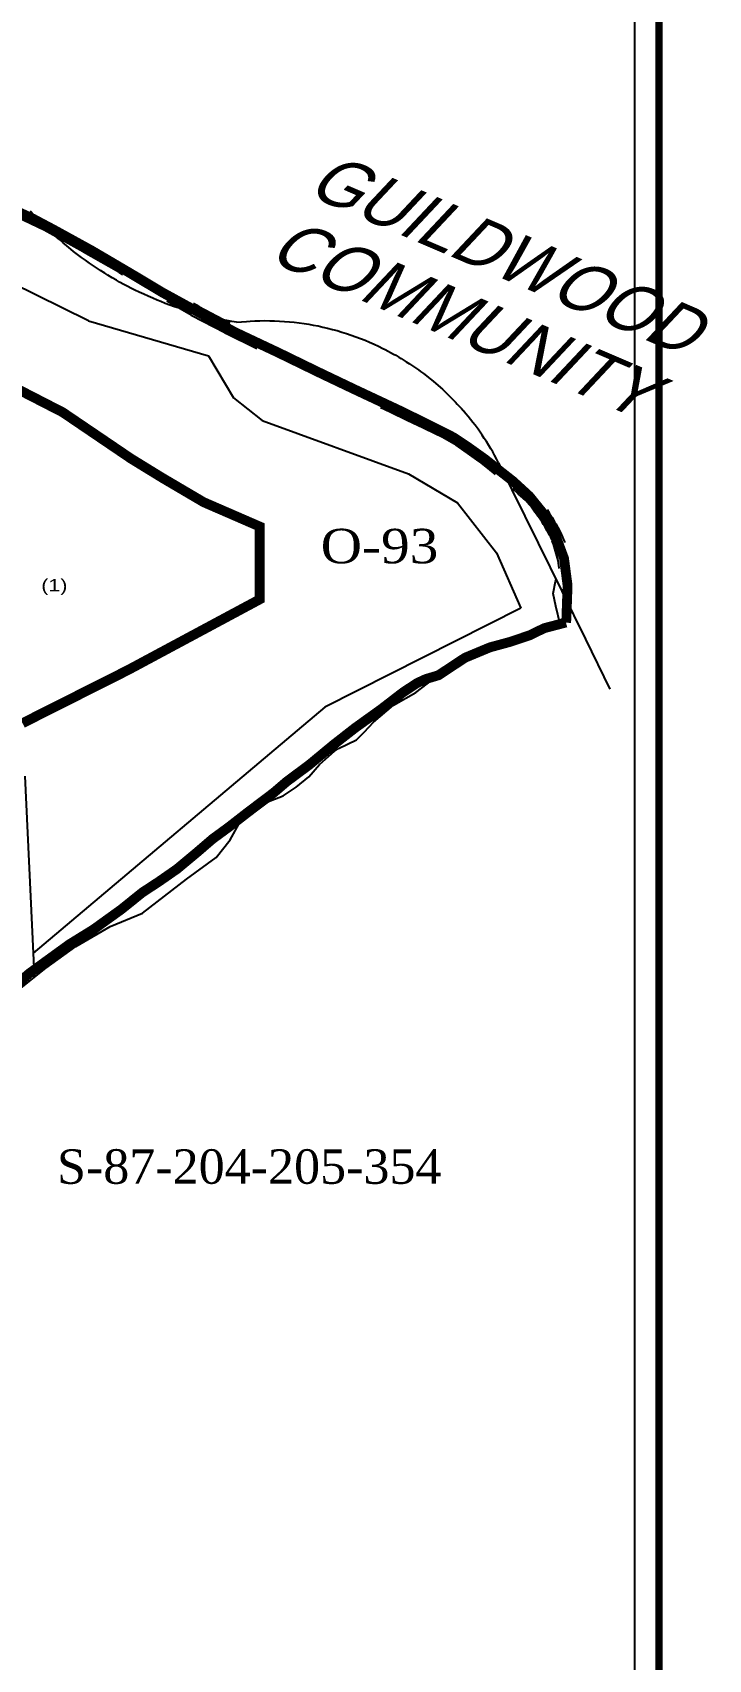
# Model space of a CAD drawing. Header units: millimetres. Extents: x 1745962 to 1749233, y 4525379 to 4529927.
# Drawn here: x 1748959 to 1749233, y 4527357 to 4528018 of the extents above; entities that cross this region are included whole.
import ezdxf
from ezdxf.enums import TextEntityAlignment as Align

# ---------------------------------------------------------------- set-up
doc = ezdxf.new("R2010")
doc.units = ezdxf.units.MM
doc.header["$LTSCALE"] = 10
doc.header["$MEASUREMENT"] = 0
for name, color, linetype in [('AROLL_ADDRESS', 44, 'Continuous'), ('AROLL_LOTS', 8, 'Continuous'), ('LEGEND', 7, 'Continuous'), ('WATER', 5, 'Continuous'), ('ZONING_STANDARDS', 140, 'Continuous'), ('ZONING_ZONES', 140, 'Continuous')]:
    doc.layers.add(name, color=color, linetype=linetype)
doc.styles.add('DUTCH', font='dutcheb.ttf')
doc.styles.add('Univers Condensed', font='UNVR57W.TTF')
doc.styles.add('Univers Light Condensed', font='unvr47a.ttf')

msp = doc.modelspace()

# ---------------------------------------------------------------- linework, layer by layer
at = {"layer": 'AROLL_LOTS'}
for p, q in [((1748981.47, 4527900.85), (1748949.83, 4527916.46)), ((1748981.47, 4527900.85), (1749030.11, 4527886.59)), ((1749030.11, 4527886.59), (1749040.28, 4527869.62)), ((1749040.28, 4527869.62), (1749052.04, 4527860.31)), ((1749052.04, 4527860.31), (1749111.49, 4527838.77)), ((1749111.49, 4527838.77), (1749131.38, 4527826.86)), ((1749131.38, 4527826.86), (1749147.26, 4527806.64)), ((1749147.26, 4527806.64), (1749157.05, 4527784.16)), ((1749157.05, 4527784.16), (1749077.39, 4527743.94)), ((1749077.39, 4527743.94), (1748958.93, 4527644.01)), ((1748955.6, 4527715.93), (1748958.93, 4527644.01)), ((1748958.93, 4527644.01), (1748959.19, 4527638.14)), ((1748959.38, 4527634.1), (1748959.19, 4527638.14))]:
    msp.add_line(p, q, dxfattribs=at)
for points in [[(1749041.57, 4527900.29), (1749039.6, 4527900.61), (1749037.62, 4527900.97), (1749036.15, 4527901.24), (1749034.19, 4527901.64), (1749032.24, 4527902.06), (1749030.29, 4527902.52), (1749028.83, 4527902.87), (1749026.9, 4527903.38), (1749024.96, 4527903.9), (1749023.04, 4527904.45), (1749021.6, 4527904.88), (1749019.7, 4527905.48), (1749018.27, 4527905.95), (1749016.39, 4527906.6), (1749014.5, 4527907.27), (1749012.63, 4527907.97), (1749010.77, 4527908.7), (1749009.37, 4527909.26), (1749007.53, 4527910.03), (1749005.69, 4527910.83), (1749003.87, 4527911.65), (1749002.06, 4527912.5), (1749000.26, 4527913.37), (1748998.92, 4527914.05), (1748997.14, 4527914.97), (1748995.82, 4527915.67), (1748994.07, 4527916.64), (1748992.76, 4527917.37), (1748991.03, 4527918.38), (1748989.32, 4527919.4), (1748988.04, 4527920.2), (1748986.35, 4527921.26), (1748985.09, 4527922.08), (1748983.43, 4527923.2), (1748981.78, 4527924.33), (1748980.15, 4527925.49), (1748978.54, 4527926.66), (1748976.94, 4527927.87), (1748975.36, 4527929.09), (1748974.19, 4527930.03), (1748972.63, 4527931.29), (1748971.11, 4527932.58), (1748969.6, 4527933.89), (1748968.47, 4527934.88), (1748966.99, 4527936.23), (1748965.89, 4527937.25), (1748964.44, 4527938.63), (1748963.01, 4527940.03), (1748961.61, 4527941.45), (1748960.56, 4527942.53), (1748959.19, 4527943.98), (1748957.84, 4527945.46)], [(1749041.57, 4527900.29), (1749043.56, 4527900.49), (1749045.55, 4527900.66), (1749047.06, 4527900.76), (1749049.04, 4527900.85), (1749051.04, 4527900.91), (1749053.05, 4527900.94), (1749055.05, 4527900.93), (1749057.05, 4527900.87), (1749059.04, 4527900.79), (1749061.04, 4527900.66), (1749063.04, 4527900.5), (1749065.03, 4527900.29), (1749067, 4527900.05), (1749068.99, 4527899.78), (1749070.97, 4527899.46), (1749072.72, 4527899.16)], [(1749072.72, 4527899.16), (1749074.68, 4527898.78), (1749076.63, 4527898.35), (1749078.59, 4527897.9), (1749080.52, 4527897.41), (1749082.45, 4527896.88), (1749084.37, 4527896.31), (1749086.27, 4527895.71), (1749088.17, 4527895.07), (1749090.06, 4527894.4), (1749091.93, 4527893.69), (1749093.78, 4527892.95), (1749095.63, 4527892.18), (1749097.46, 4527891.37), (1749099.27, 4527890.53), (1749101.06, 4527889.64), (1749101.95, 4527889.19), (1749103.19, 4527888.54)], [(1749103.19, 4527888.54), (1749104.07, 4527888.07), (1749105.38, 4527887.35), (1749106.26, 4527886.86), (1749107.55, 4527886.1), (1749108.41, 4527885.59), (1749109.69, 4527884.81), (1749110.53, 4527884.27), (1749111.8, 4527883.46), (1749113.05, 4527882.62), (1749113.87, 4527882.07), (1749115.51, 4527880.92), (1749116.31, 4527880.32), (1749117.52, 4527879.43), (1749118.71, 4527878.52), (1749119.5, 4527877.9), (1749120.28, 4527877.28), (1749121.44, 4527876.33), (1749122.58, 4527875.36), (1749123.34, 4527874.71), (1749124.47, 4527873.72), (1749125.21, 4527873.05), (1749126.31, 4527872.02), (1749127.04, 4527871.34), (1749127.76, 4527870.64), (1749128.82, 4527869.59), (1749129.87, 4527868.52), (1749130.57, 4527867.79), (1749131.25, 4527867.07), (1749132.27, 4527865.96), (1749132.94, 4527865.22), (1749133.67, 4527864.39)], [(1749148.07, 4527843.2), (1749147.37, 4527844.53), (1749146.41, 4527846.29), (1749145.67, 4527847.58), (1749144.92, 4527848.89), (1749144.14, 4527850.16), (1749143.07, 4527851.86), (1749142.25, 4527853.12), (1749141.42, 4527854.36), (1749140.57, 4527855.6), (1749139.69, 4527856.81), (1749138.51, 4527858.43), (1749137.6, 4527859.62), (1749136.67, 4527860.8), (1749135.72, 4527861.96), (1749134.77, 4527863.12), (1749133.67, 4527864.39)], [(1749148.07, 4527843.2), (1749164.14, 4527810.49)], [(1749164.14, 4527810.49), (1749183.31, 4527771.48)], [(1748959.38, 4527634.1), (1748964.05, 4527637.85), (1748976.29, 4527646.61), (1748990.27, 4527654.84), (1749003.41, 4527660.18), (1749021.19, 4527674.03), (1749033.34, 4527682.82), (1749039, 4527689.97), (1749043.24, 4527697.55), (1749049.68, 4527703.4), (1749055.29, 4527705.85), (1749060.47, 4527707.91), (1749065.86, 4527711.47), (1749070.96, 4527715.64), (1749075.33, 4527720.57), (1749081.4, 4527726.01), (1749083.01, 4527727.08), (1749090.34, 4527730.57), (1749093.44, 4527733.79), (1749097.17, 4527737.87), (1749105.41, 4527744.74), (1749114.41, 4527749.8), (1749123.64, 4527756.88), (1749134.43, 4527764), (1749144.51, 4527768.2), (1749152.59, 4527770.4), (1749160.7, 4527773.12), (1749166.6, 4527776), (1749173, 4527777.67), (1749171.35, 4527784.99), (1749170.18, 4527790.07), (1749171.19, 4527794.99), (1749171.4, 4527795.72)], [(1749183.31, 4527771.48), (1749193.23, 4527751.28)], [(1748930.11, 4527607.22), (1748935.05, 4527611.25), (1748942.94, 4527618.75), (1748952.75, 4527628.79), (1748959.38, 4527634.1)]]:
    msp.add_lwpolyline(points, dxfattribs=at)
at = {"layer": 'LEGEND'}
msp.add_line((1749203.39, 4529869.66), (1749203.08, 4525390.34), dxfattribs=at)
at = {"layer": 'LEGEND', "const_width": 3}
msp.add_lwpolyline([(1749213.08, 4525380.34), (1745963.94, 4525380.05), (1745963.94, 4529879.67), (1749213.39, 4529879.66)], close=True, dxfattribs=at)
at = {"layer": 'WATER'}
msp.add_line((1749167.76, 4527824.15), (1749168.24, 4527823.49), dxfattribs=at)
for points in [[(1748995.41, 4527919.58), (1748993.85, 4527920.52), (1748993.73, 4527920.59), (1748979.4, 4527928.83), (1748979.31, 4527928.87), (1748979.19, 4527928.94), (1748963.41, 4527937.71), (1748946.92, 4527945.61), (1748946.69, 4527945.66), (1748929.3, 4527953.61), (1748929.12, 4527953.73), (1748914.11, 4527959.9), (1748913.88, 4527959.89), (1748913.82, 4527959.91), (1748898.46, 4527964.92)], [(1749049.76, 4527889.55), (1749037.16, 4527895.78), (1749036.85, 4527895.93), (1749036.78, 4527895.97), (1749023.46, 4527902.9), (1749023.13, 4527903.09), (1749023.08, 4527903.12), (1749013.23, 4527908.87)], [(1749024.08, 4527907.99), (1749025.53, 4527907.19), (1749026.22, 4527906.74), (1749038.56, 4527900.14), (1749038.83, 4527899.92)], [(1749146.82, 4527838.43), (1749144.47, 4527840.3), (1749140.24, 4527843.67), (1749140.15, 4527843.73), (1749136.3, 4527846.46), (1749130.85, 4527850.33), (1749125.37, 4527853.48), (1749114.46, 4527858.69), (1749114, 4527858.92), (1749100.82, 4527865.21), (1749100.7, 4527865.26), (1749100.05, 4527865.57)], [(1749159.09, 4527827.81), (1749156.06, 4527830.58), (1749153.89, 4527832.56)], [(1749172.75, 4527800.24), (1749172.72, 4527800.46), (1749172.56, 4527801.45), (1749172.4, 4527802.44), (1749172.21, 4527803.43), (1749171.99, 4527804.41), (1749171.76, 4527805.37), (1749171.5, 4527806.34), (1749171.23, 4527807.3), (1749170.94, 4527808.26), (1749170.64, 4527809.21), (1749170.32, 4527810.16), (1749169.99, 4527811.1), (1749169.85, 4527811.47), (1749169.63, 4527812.03), (1749169.22, 4527812.95), (1749168.78, 4527813.85), (1749168.3, 4527814.73), (1749167.89, 4527815.42), (1749167.79, 4527815.59), (1749167.29, 4527816.45), (1749166.8, 4527817.32), (1749166.28, 4527818.18), (1749165.75, 4527819.03), (1749165.2, 4527819.87), (1749164.64, 4527820.69), (1749164.04, 4527821.49), (1749163.44, 4527822.29), (1749162.84, 4527823.09), (1749162.26, 4527823.9), (1749161.7, 4527824.73), (1749161.11, 4527825.53), (1749160.47, 4527826.3), (1749159.8, 4527827.05), (1749159.19, 4527827.7), (1749159.09, 4527827.81)], [(1749168.24, 4527823.49), (1749168.76, 4527822.63), (1749169.28, 4527821.78), (1749169.81, 4527820.93), (1749170.32, 4527820.08), (1749170.83, 4527819.21), (1749171.33, 4527818.34), (1749171.81, 4527817.47), (1749172.06, 4527817.02), (1749172.29, 4527816.59), (1749172.76, 4527815.7), (1749173.19, 4527814.81), (1749173.61, 4527813.89), (1749174.02, 4527812.98), (1749174.29, 4527812.36), (1749174.41, 4527812.06), (1749174.77, 4527811.13), (1749174.89, 4527810.84)], [(1749069.47, 4527719.25), (1749070.27, 4527719.85), (1749071.08, 4527720.45), (1749071.88, 4527721.04), (1749072.65, 4527721.67), (1749073.42, 4527722.32), (1749074.17, 4527722.97), (1749074.93, 4527723.62), (1749075.69, 4527724.28), (1749076.45, 4527724.93), (1749077.22, 4527725.56), (1749078, 4527726.19), (1749078.79, 4527726.8), (1749079.56, 4527727.44), (1749080.32, 4527728.09), (1749081.09, 4527728.73), (1749081.88, 4527729.34), (1749082.68, 4527729.95), (1749083.46, 4527730.57), (1749084.25, 4527731.19), (1749085.02, 4527731.82), (1749085.79, 4527732.46), (1749086.57, 4527733.08), (1749087.36, 4527733.7), (1749088.15, 4527734.32), (1749088.95, 4527734.92), (1749089.76, 4527735.49), (1749090.6, 4527736.04), (1749091.42, 4527736.61), (1749092.24, 4527737.18), (1749093.06, 4527737.76), (1749093.9, 4527738.3), (1749094.73, 4527738.86), (1749095.55, 4527739.43), (1749096.36, 4527740.01), (1749097.16, 4527740.62), (1749097.94, 4527741.23), (1749098.73, 4527741.86), (1749099.52, 4527742.46), (1749100.32, 4527743.07), (1749101.09, 4527743.7), (1749101.89, 4527744.31), (1749102.68, 4527744.91), (1749103.47, 4527745.53), (1749104.26, 4527746.14), (1749105.06, 4527746.75), (1749105.86, 4527747.34), (1749106.67, 4527747.93), (1749107.49, 4527748.51), (1749108.27, 4527749.14), (1749109.02, 4527749.78), (1749109.8, 4527750.41), (1749110.59, 4527751.02), (1749111.42, 4527751.58), (1749112.28, 4527752.1), (1749113.13, 4527752.62), (1749113.98, 4527753.14), (1749114.84, 4527753.65), (1749115.74, 4527754.11), (1749116.64, 4527754.55), (1749117.55, 4527754.95), (1749118.48, 4527755.33), (1749119.43, 4527755.64), (1749120.39, 4527755.91), (1749121.37, 4527756.1), (1749122.36, 4527756.27), (1749123, 4527756.38)], [(1748977.51, 4527649.95), (1748978.36, 4527650.48), (1748979.21, 4527651.02), (1748980.07, 4527651.53), (1748980.92, 4527652.05), (1748981.77, 4527652.57), (1748982.63, 4527653.08), (1748983.48, 4527653.62), (1748984.3, 4527654.19), (1748985.08, 4527654.82), (1748985.79, 4527655.52), (1748986.51, 4527656.2), (1748987.29, 4527656.83), (1748988.08, 4527657.44), (1748988.91, 4527658), (1748989.78, 4527658.51), (1748990.65, 4527658.98), (1748991.51, 4527659.51), (1748992.28, 4527660.14), (1748993.07, 4527660.75), (1748993.93, 4527661.26), (1748994.79, 4527661.77), (1748995.63, 4527662.31), (1748996.46, 4527662.87), (1748997.28, 4527663.43), (1748998.09, 4527664.03), (1748998.86, 4527664.67), (1748999.61, 4527665.32), (1749000.34, 4527666.02), (1749001.03, 4527666.73), (1749001.78, 4527667.4), (1749002.54, 4527668.04), (1749003.34, 4527668.65), (1749004.14, 4527669.25), (1749004.97, 4527669.81), (1749005.82, 4527670.33), (1749006.68, 4527670.84), (1749007.53, 4527671.36), (1749008.37, 4527671.91), (1749009.2, 4527672.47), (1749010.03, 4527673.03), (1749010.85, 4527673.6), (1749011.66, 4527674.18), (1749012.47, 4527674.78), (1749013.25, 4527675.39), (1749014.07, 4527675.97), (1749014.9, 4527676.53), (1749015.75, 4527677.06), (1749016.59, 4527677.6), (1749017.41, 4527678.17), (1749018.23, 4527678.75), (1749019.03, 4527679.34), (1749019.82, 4527679.95), (1749020.58, 4527680.61), (1749021.34, 4527681.26), (1749022.09, 4527681.92), (1749022.85, 4527682.57), (1749023.59, 4527683.23), (1749024.34, 4527683.9), (1749025.08, 4527684.57), (1749025.85, 4527685.21), (1749026.64, 4527685.83), (1749027.45, 4527686.41), (1749028.26, 4527686.99), (1749029.06, 4527687.6), (1749029.8, 4527688.26), (1749030.51, 4527688.97), (1749031.19, 4527689.71), (1749031.9, 4527690.41), (1749032.65, 4527691.07), (1749033.41, 4527691.71), (1749034.21, 4527692.32), (1749035.04, 4527692.88), (1749035.87, 4527693.43), (1749036.7, 4527693.98), (1749037.53, 4527694.54), (1749038.34, 4527695.12), (1749039.15, 4527695.71), (1749039.96, 4527696.31), (1749040.76, 4527696.92), (1749041.53, 4527697.55), (1749042.3, 4527698.18), (1749043.08, 4527698.8), (1749043.86, 4527699.43), (1749044.65, 4527700.04), (1749045.44, 4527700.66), (1749046.24, 4527701.26), (1749047.07, 4527701.83), (1749047.9, 4527702.36), (1749048.75, 4527702.88), (1749049.62, 4527703.4), (1749049.65, 4527703.44), (1749050.43, 4527703.98), (1749051.24, 4527704.56), (1749052.01, 4527705.2), (1749052.77, 4527705.85), (1749053.54, 4527706.5), (1749054.31, 4527707.14), (1749055.06, 4527707.79), (1749055.83, 4527708.44), (1749056.59, 4527709.08), (1749057.34, 4527709.75), (1749058.07, 4527710.43), (1749058.81, 4527711.1), (1749059.56, 4527711.76), (1749060.34, 4527712.39), (1749061.13, 4527713), (1749061.91, 4527713.64), (1749062.71, 4527714.23), (1749063.52, 4527714.8), (1749064.34, 4527715.38), (1749065.15, 4527715.97), (1749065.97, 4527716.54), (1749066.79, 4527717.12), (1749067.58, 4527717.73), (1749068.36, 4527718.35), (1749069.47, 4527719.25)], [(1748958.24, 4527636.44), (1748959.03, 4527637.04), (1748959.84, 4527637.63), (1748960.67, 4527638.2), (1748961.49, 4527638.77), (1748962.31, 4527639.34), (1748963.11, 4527639.93), (1748963.92, 4527640.53), (1748964.73, 4527641.11), (1748965.54, 4527641.7), (1748966.35, 4527642.27), (1748967.16, 4527642.86), (1748967.97, 4527643.46), (1748968.78, 4527644.04), (1748969.59, 4527644.63), (1748970.39, 4527645.22), (1748971.2, 4527645.82), (1748972.02, 4527646.38), (1748972.84, 4527646.95), (1748973.65, 4527647.55), (1748974.48, 4527648.1), (1748975.33, 4527648.62), (1748976.19, 4527649.14), (1748977.51, 4527649.95)]]:
    msp.add_lwpolyline(points, dxfattribs=at)
at = {"layer": 'ZONING_ZONES', "const_width": 4}
for points in [[(1748944.92, 4527948.84), (1748958.96, 4527942.31), (1748967.55, 4527937.75), (1748982.89, 4527929.31), (1748998.72, 4527920.01), (1749011.41, 4527912.41), (1749023.31, 4527905.89), (1749040.9, 4527896.27), (1749058.52, 4527887.96), (1749075.06, 4527879.91), (1749089.1, 4527873.21), (1749109, 4527863.88), (1749121.97, 4527857.45), (1749129.75, 4527853.52), (1749135.38, 4527849.76), (1749142.21, 4527844.9), (1749153.83, 4527835.78), (1749160.54, 4527829.62), (1749166.35, 4527822.46), (1749171.09, 4527813.88), (1749174.62, 4527804.37), (1749176.07, 4527793.43), (1749175.59, 4527779.6), (1749175.42, 4527778.31)], [(1748948.23, 4527875.39), (1748970.93, 4527863.72), (1748998.59, 4527844.96), (1749011.43, 4527837.06), (1749028.22, 4527827.18), (1749050.95, 4527817.31), (1749050.95, 4527787.68), (1748997.6, 4527759.05), (1748954.61, 4527737.39)], [(1748951.36, 4527630.63), (1748957.46, 4527635.81), (1748973.65, 4527647.55), (1748983.48, 4527653.62), (1748994.79, 4527661.77), (1749003.34, 4527668.65), (1749010.03, 4527673.03), (1749017.41, 4527678.17), (1749025.85, 4527685.21), (1749031.9, 4527690.41), (1749038.34, 4527695.12), (1749046.24, 4527701.26), (1749056.59, 4527709.08), (1749061.91, 4527713.64), (1749071.08, 4527720.45), (1749081.09, 4527728.73), (1749089.76, 4527735.49), (1749100.32, 4527743.07), (1749109.02, 4527749.78), (1749114.84, 4527753.65), (1749118.48, 4527755.33), (1749123.64, 4527756.88), (1749134.43, 4527764), (1749144.51, 4527768.2), (1749152.59, 4527770.4), (1749160.7, 4527773.12), (1749166.6, 4527776), (1749175.42, 4527778.31)]]:
    msp.add_lwpolyline(points, dxfattribs=at)

# ---------------------------------------------------------------- texts
at = {"layer": 'AROLL_ADDRESS', "style": 'Univers Light Condensed', "width": 1.3}
msp.add_text('(1)', height=5, dxfattribs=at).set_placement((1748962.23, 4527790.97))
at = {"layer": 'LEGEND', "linetype": 'Continuous', "style": 'Univers Condensed', "oblique": 20}
for s, p in [('GUILDWOOD', (1749069.33, 4527952.47)), ('COMMUNITY', (1749053.6, 4527925.71))]:
    msp.add_text(s, height=20, rotation=336.7842, dxfattribs=at).set_placement(p)
at = {"layer": 'ZONING_STANDARDS', "style": 'DUTCH', "width": 1.1}
msp.add_text('O-93', height=14, dxfattribs=at).set_placement((1749099.66, 4527802.38), align=Align.CENTER)
at = {"layer": 'ZONING_STANDARDS', "style": 'DUTCH'}
msp.add_text('S-87-204-205-354', height=14, dxfattribs=at).set_placement((1748968.62, 4527557.26), align=Align.MIDDLE_LEFT)

doc.saveas('drawing.dxf')
